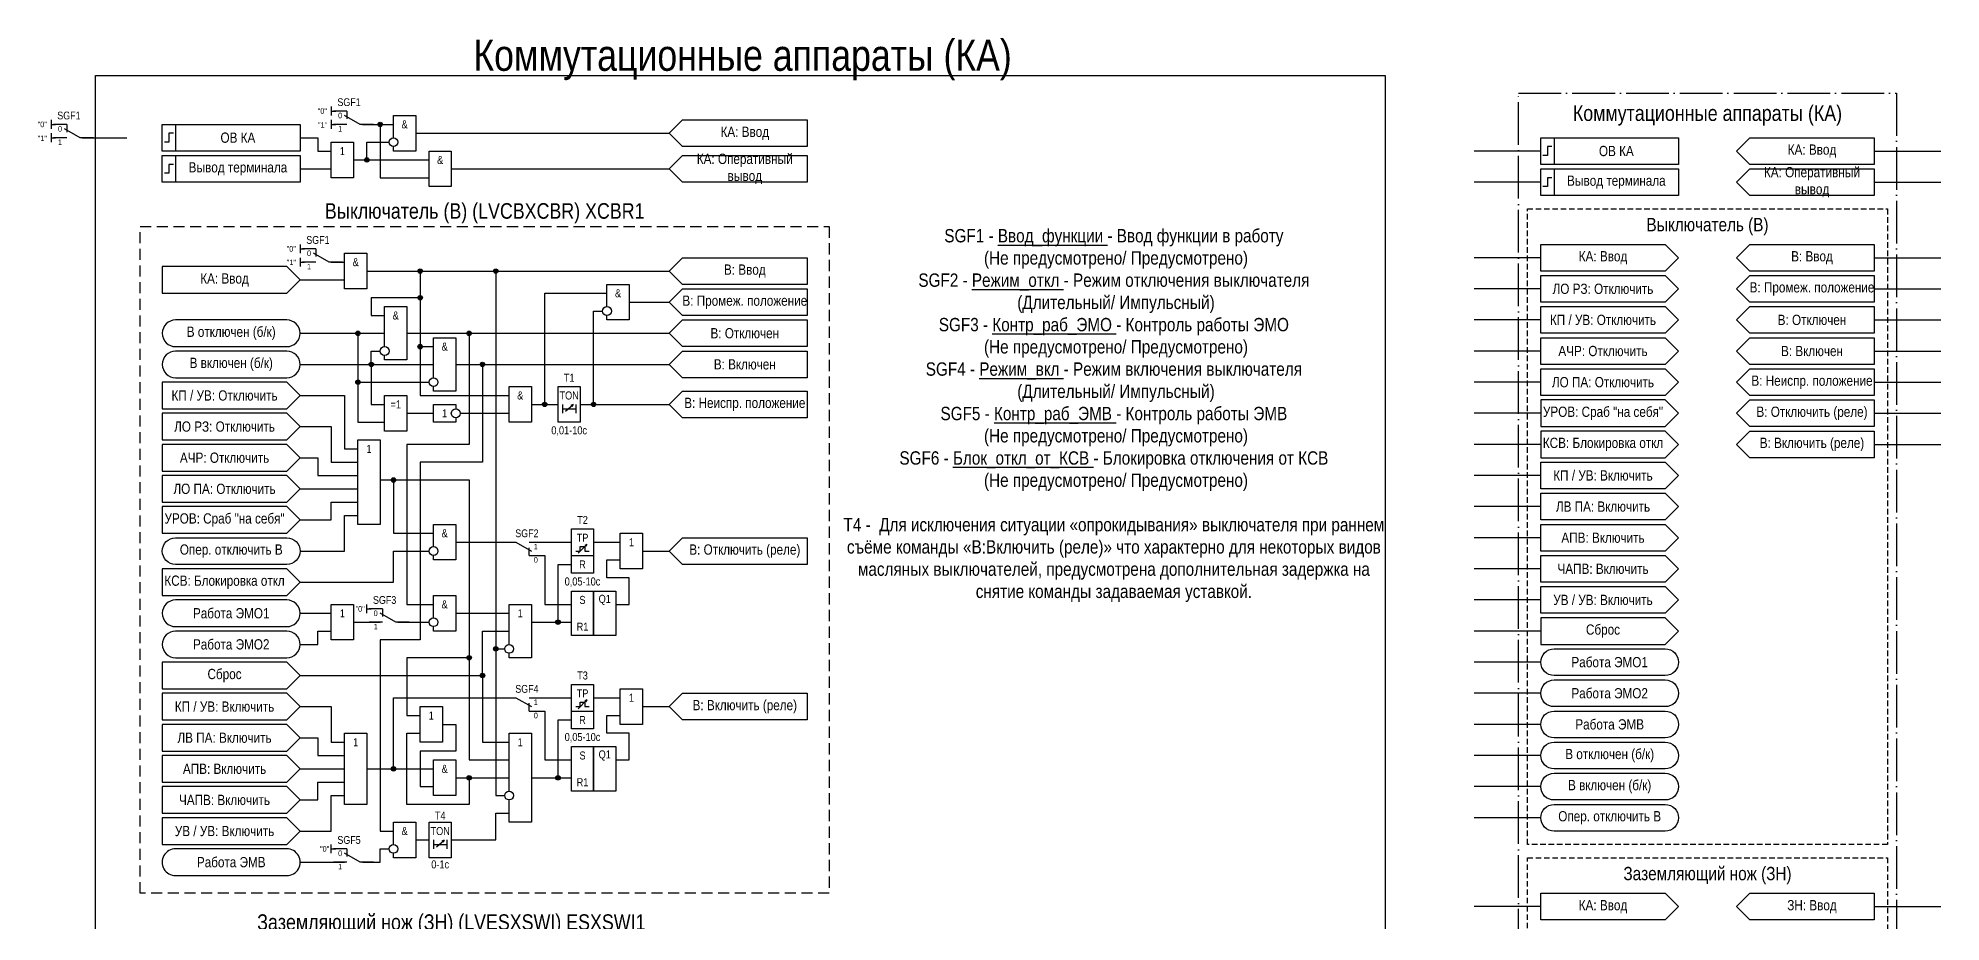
# Model space of a CAD drawing. Header units: millimetres. Extents: x -13 to 415, y 0 to 437.
# Drawn here: x -12.9 to 415, y 238.6 to 437.4 of the extents above; entities that cross this region are included whole.
import ezdxf
from ezdxf.enums import TextEntityAlignment as Align

# ---------------------------------------------------------------- set-up
doc = ezdxf.new("R2010")
doc.units = ezdxf.units.MM
doc.linetypes.add('ACAD_ISO04W100', pattern=[30, 24, -3, 0, -3])
doc.linetypes.add('штриховая2', pattern=[0.375, 0.25, -0.125])
doc.layers.add('TEXT', color=7, linetype='Continuous', lineweight=25)
doc.layers.add('Основная', color=7, linetype='Continuous')
doc.styles.add('2.5_Gost_RD', font='ARIALN.TTF', dxfattribs={"height": 2.5})
doc.styles.add('3.5_Gost_RD', font='ARIALN.TTF', dxfattribs={"height": 3.5})
doc.styles.add('Вывод', font='ARIALN.TTF', dxfattribs={"height": 2.5})
doc.styles.add('Компонент', font='ARIALN.TTF', dxfattribs={"height": 3.5})

# ---------------------------------------------------------------- blocks, each defined once
blk = doc.blocks.new('*U958')
at = {"layer": 'Основная', "color": 0}
blk.add_line((0, 0), (7, 4), dxfattribs=at)
at = {"layer": 'Основная', "ltscale": 0.35}
blk.add_line((6, 6), (6, 2.5), dxfattribs=at)
blk = doc.blocks.new('*U985')
at = {"layer": 'Основная', "color": 0}
for p, q in [((-3, 6), (-9, 6)), ((-3, 0), (-9, 0)), ((9, 0), (3, 0))]:
    blk.add_line(p, q, dxfattribs=at)
at = {"layer": 'Основная', "ltscale": 0.25, "xscale": -1}
blk.add_blockref('*U958', (3, 0), dxfattribs=at)
at = {"layer": 'Основная'}
for tag, height, style, p in [('ОУ', 3.5, 'Компонент', (-2, 10)), ('В1', 2.5, 'Вывод', (-14, 6)), ('В2', 2.5, 'Вывод', (-6, 4)), ('В3', 2.5, 'Вывод', (-6, -2))]:
    blk.add_attdef(tag, text='', height=height, dxfattribs=dict(at, style=style)).set_placement(p, align=Align.MIDDLE_CENTER)
blk = doc.blocks.new('Точка')
at = {"ltscale": 100}
h = blk.add_hatch(color=256, dxfattribs=at)
h.dxf.hatch_style = 1
edge = h.paths.add_edge_path()
edge.add_arc((0, 0), 0.5, 0, 360)
blk.add_circle((0, 0), 0.5, dxfattribs=at)
blk = doc.blocks.new('*U1054')
at = {"layer": 'Основная', "color": 0}
for p, q in [((-3, 6), (-9, 6)), ((-3, 0), (-9, 0)), ((9, 0), (3, 0))]:
    blk.add_line(p, q, dxfattribs=at)
at = {"layer": 'Основная', "ltscale": 0.25, "xscale": -1}
blk.add_blockref('*U958', (3, 0), dxfattribs=at)
at = {"layer": 'Основная'}
for tag, height, style, p in [('ОУ', 3.5, 'Компонент', (-2, 10)), ('В1', 2.5, 'Вывод', (-13, 6)), ('В2', 2.5, 'Вывод', (-6, 4)), ('В3', 2.5, 'Вывод', (-6, -2))]:
    blk.add_attdef(tag, text='', height=height, dxfattribs=dict(at, style=style)).set_placement(p, align=Align.MIDDLE_CENTER)
blk = doc.blocks.new('*U1049')
at = {"layer": 'Основная', "color": 0}
for p, q in [((-9, 0), (-3, 0)), ((3, 6), (9, 6)), ((3, 0), (9, 0))]:
    blk.add_line(p, q, dxfattribs=at)
at = {"layer": 'Основная', "ltscale": 0.25}
blk.add_blockref('*U958', (-3, 0), dxfattribs=at)
at = {"layer": 'Основная'}
for tag, height, style, p in [('В2', 2.5, 'Вывод', (6, 8)), ('В3', 2.5, 'Вывод', (6, 2)), ('В1', 2.5, 'Вывод', (14, 6)), ('ОУ', 3.5, 'Компонент', (2, -4))]:
    blk.add_attdef(tag, text='', height=height, dxfattribs=dict(at, style=style)).set_placement(p, align=Align.MIDDLE_CENTER)

msp = doc.modelspace()

# ---------------------------------------------------------------- linework, layer by layer
at = {"ltscale": 100}
for p, q in [((53, 422), (53, 420)), ((53, 421), (54, 421)), ((53, 419), (53, 417)), ((53, 418), (54, 418)), ((53, 412), (53, 412)), ((325, 412), (310, 412)), ((400, 412), (415, 412)), ((325, 405), (310, 405)), ((400, 405), (415, 405)), ((46, 391), (46, 389)), ((46, 390), (47, 390)), ((46, 388), (46, 386)), ((46, 387), (47, 387)), ((325, 388), (310, 388)), ((400, 388), (415, 388)), ((325, 381), (310, 381)), ((400, 381), (415, 381)), ((325, 374), (310, 374)), ((400, 374), (415, 374)), ((325, 367), (310, 367)), ((400, 367), (415, 367)), ((325, 360), (310, 360)), ((400, 360), (415, 360)), ((109, 355), (109, 355)), ((325, 353), (310, 353)), ((400, 353), (415, 353)), ((400, 346), (415, 346)), ((325, 339), (310, 339)), ((325, 332), (310, 332)), ((108.5, 321.5), (110.5, 323.5)), ((110.5, 323.5), (109.99, 323.25)), ((110.5, 323.5), (110.26, 323.02)), ((325, 325), (310, 325)), ((325, 318), (310, 318)), ((61, 308), (61, 310)), ((61, 309), (62, 309)), ((325, 311), (310, 311)), ((325, 297), (310, 297)), ((108.5, 286.5), (110.5, 288.5)), ((110.5, 288.5), (109.99, 288.25)), ((110.5, 288.5), (110.26, 288.02)), ((325, 290), (310, 290)), ((325, 283), (310, 283)), ((325, 276), (310, 276)), ((325, 269), (310, 269)), ((325, 262), (310, 262)), ((80, 257), (80, 257)), ((53, 254), (53, 256)), ((53, 255), (54, 255)), ((46, 252), (56, 252)), ((325, 242), (310, 242)), ((400, 242), (415, 242))]:
    msp.add_line(p, q, dxfattribs=at)
at = {"color": 6, "ltscale": 100}
for p, q in [((-10, 419), (-10, 417)), ((-10, 418), (-9, 418)), ((-10, 416), (-10, 414)), ((-10, 415), (-9, 415))]:
    msp.add_line(p, q, dxfattribs=at)
at = {"color": 7, "ltscale": 100}
for p, q in [((105.7, 353.46), (107.37, 354.95)), ((107.37, 354.95), (106.85, 354.73)), ((107.37, 354.95), (107.11, 354.48)), ((76.7, 255.46), (78.37, 256.95)), ((78.37, 256.95), (77.85, 256.73)), ((78.37, 256.95), (78.11, 256.48))]:
    msp.add_line(p, q, dxfattribs=at)
at = {"color": 3, "ltscale": 100}
for p, q in [((325, 346), (310, 346)), ((325, 304), (310, 304))]:
    msp.add_line(p, q, dxfattribs=at)
for points in [[(0, 429), (290, 429), (290, 0), (0, 0)], [(325, 349), (325, 343), (353, 343), (356, 346), (353, 349)], [(325, 307), (325, 301), (353, 301), (356, 304), (353, 307)]]:
    msp.add_lwpolyline(points, close=True, dxfattribs=at)
at = {"color": 251, "linetype": 'ACAD_ISO04W100', "lineweight": 30, "ltscale": 0.4, "true_color": 0x58595b}
msp.add_lwpolyline([(320, 425), (405, 425), (405, 123), (320, 123)], close=True, dxfattribs=at)
at = {"ltscale": 100}
for points in [[(67, 415), (67, 420), (72, 420), (72, 412), (67, 412), (67, 413)], [(60, 418), (67, 418)], [(60, 418), (64, 418), (64, 406), (75, 406)], [(72, 416), (129, 416)], [(129, 416), (132, 419), (160, 419), (160, 413), (132, 413), (129, 416)], [(46, 415), (50, 415), (50, 412), (53, 412)], [(58, 410), (61, 410), (61, 414), (66, 414)], [(129, 408), (132, 411), (160, 411), (160, 405), (132, 405), (129, 408)], [(369, 412), (372, 415), (400, 415), (400, 409), (372, 409), (369, 412)], [(46, 408), (53, 408)], [(58, 410), (75, 410)], [(80, 408), (129, 408)], [(369, 405), (372, 408), (400, 408), (400, 402), (372, 402), (369, 405)], [(369, 388), (372, 391), (400, 391), (400, 385), (372, 385), (369, 388)], [(53, 387), (56, 387)], [(129, 385), (132, 388), (160, 388), (160, 382), (132, 382), (129, 385)], [(46, 383), (56, 383)], [(61, 385), (129, 385)], [(61, 385), (90, 385), (90, 300), (92, 300)], [(61, 385), (90, 385), (90, 267), (92, 267)], [(61, 385), (73, 385), (73, 379), (62, 379), (62, 375), (65, 375)], [(61, 385), (73, 385), (73, 368), (76, 368)], [(61, 385), (73, 385), (73, 357), (93, 357)], [(115, 377), (115, 382), (120, 382), (120, 374), (115, 374), (115, 375)], [(129, 378), (132, 381), (160, 381), (160, 375), (132, 375), (129, 378)], [(65, 368), (65, 377), (70, 377), (70, 365), (65, 365), (65, 366)], [(98, 355), (101, 355), (101, 380), (115, 380)], [(120, 378), (129, 378)], [(109, 355), (112, 355), (112, 376), (114, 376)], [(129, 371), (132, 374), (160, 374), (160, 368), (132, 368), (129, 371)], [(46, 371), (65, 371)], [(46, 371), (59, 371), (59, 360), (75, 360)], [(46, 371), (59, 371), (59, 351), (65, 351)], [(70, 371), (84, 371), (84, 346), (70, 346), (70, 310), (76, 310)], [(70, 371), (129, 371)], [(76, 361), (76, 370), (81, 370), (81, 358), (76, 358), (76, 359)], [(46, 364), (62, 364), (62, 367), (64, 367)], [(46, 364), (76, 364)], [(46, 364), (62, 364), (62, 355), (65, 355)], [(81, 364), (87, 364), (87, 342), (73, 342), (73, 302), (64, 302), (64, 259), (67, 259)], [(81, 364), (129, 364)], [(129, 364), (132, 367), (160, 367), (160, 361), (132, 361), (129, 364)], [(46, 357), (56, 357), (56, 345), (59, 345)], [(129, 355), (132, 358), (160, 358), (160, 352), (132, 352), (129, 355)], [(70, 353), (76, 353)], [(81, 352), (81, 351), (76, 351), (76, 355), (81, 355), (81, 354)], [(82, 353), (93, 353)], [(98, 355), (104, 355)], [(105, 355), (105, 353)], [(105, 354), (108, 354)], [(108, 355), (108, 353)], [(109, 355), (129, 355)], [(46, 350), (53, 350), (53, 342), (59, 342)], [(46, 343), (50, 343), (50, 339), (59, 339)], [(46, 336), (59, 336)], [(64, 338), (84, 338), (84, 298), (70, 298), (70, 285), (73, 285)], [(64, 338), (84, 338), (84, 275), (93, 275)], [(64, 338), (67, 338), (67, 326), (76, 326)], [(46, 329), (53, 329), (53, 333), (59, 333)], [(46, 322), (56, 322), (56, 330), (59, 330)], [(76, 323), (76, 328), (81, 328), (81, 320), (76, 320), (76, 321)], [(46, 315), (67, 315), (67, 322), (75, 322)], [(81, 324), (94, 324)], [(98, 324), (107, 324)], [(98, 321), (101, 321), (101, 310), (107, 310)], [(108, 322), (109, 322), (109, 323), (110, 323), (110, 322), (111, 322)], [(112, 324), (118, 324)], [(123, 322), (129, 322)], [(129, 322), (132, 325), (160, 325), (160, 319), (132, 319), (129, 322)], [(98, 306), (104, 306), (104, 319), (107, 319)], [(117, 310), (120, 310), (120, 316), (115, 316), (115, 320), (118, 320)], [(76, 307), (76, 312), (81, 312), (81, 304), (76, 304), (76, 305)], [(93, 301), (93, 310), (98, 310), (98, 298), (93, 298), (93, 299)], [(46, 308), (53, 308)], [(46, 301), (50, 301), (50, 304), (53, 304)], [(46, 294), (87, 294), (87, 304), (93, 304)], [(58, 306), (64, 306)], [(68, 306), (75, 306)], [(81, 308), (93, 308)], [(98, 306), (107, 306)], [(46, 294), (87, 294), (87, 279), (93, 279)], [(46, 287), (53, 287), (53, 279), (56, 279)], [(61, 273), (67, 273), (67, 289), (94, 289)], [(98, 289), (107, 289)], [(108, 287), (109, 287), (109, 288), (110, 288), (110, 287), (111, 287)], [(112, 289), (118, 289)], [(123, 287), (129, 287)], [(129, 287), (132, 290), (160, 290), (160, 284), (132, 284), (129, 287)], [(78, 283), (81, 283), (81, 277), (73, 277), (73, 269), (76, 269)], [(98, 286), (101, 286), (101, 275), (107, 275)], [(98, 271), (104, 271), (104, 284), (107, 284)], [(117, 275), (120, 275), (120, 281), (115, 281), (115, 285), (118, 285)], [(46, 280), (50, 280), (50, 276), (56, 276)], [(81, 271), (84, 271), (84, 265), (70, 265), (70, 281), (73, 281)], [(93, 268), (93, 281), (98, 281), (98, 261), (93, 261), (93, 266)], [(46, 273), (56, 273)], [(46, 266), (50, 266), (50, 270), (56, 270)], [(61, 273), (76, 273)], [(81, 271), (93, 271)], [(98, 271), (107, 271)], [(46, 259), (53, 259), (53, 267), (56, 267)], [(80, 257), (90, 257), (90, 263), (93, 263)], [(67, 256), (67, 261), (72, 261), (72, 253), (67, 253), (67, 254)], [(72, 257), (75, 257)], [(76, 257), (76, 255)], [(79, 257), (79, 255)], [(60, 252), (64, 252), (64, 255), (66, 255)], [(76, 256), (79, 256)], [(369, 242), (372, 245), (400, 245), (400, 239), (372, 239), (369, 242)]]:
    msp.add_lwpolyline(points, dxfattribs=at)
for points in [[(15, 418), (46, 418), (46, 412), (15, 412)], [(15, 418), (18, 418), (18, 412), (15, 412)], [(15, 411), (46, 411), (46, 405), (15, 405)], [(15, 411), (18, 411), (18, 405), (15, 405)], [(53, 414), (58, 414), (58, 406), (53, 406)], [(75, 412), (80, 412), (80, 404), (75, 404)], [(325, 415), (328, 415), (328, 409), (325, 409)], [(325, 415), (356, 415), (356, 409), (325, 409)], [(325, 408), (328, 408), (328, 402), (325, 402)], [(325, 408), (356, 408), (356, 402), (325, 402)], [(353, 385), (325, 385), (325, 391), (353, 391), (356, 388)], [(15, 386), (15, 380), (43, 380), (46, 383), (43, 386)], [(56, 389), (61, 389), (61, 381), (56, 381)], [(353, 378), (325, 378), (325, 384), (353, 384), (356, 381)], [(400, 378), (372, 378), (369, 381), (372, 384), (400, 384)], [(353, 371), (325, 371), (325, 377), (353, 377), (356, 374)], [(372, 377), (400, 377), (400, 371), (372, 371), (369, 374)], [(353, 364), (325, 364), (325, 370), (353, 370), (356, 367)], [(372, 370), (400, 370), (400, 364), (372, 364), (369, 367)], [(15, 360), (15, 354), (43, 354), (46, 357), (43, 360)], [(353, 357), (325, 357), (325, 363), (353, 363), (356, 360)], [(372, 363), (400, 363), (400, 357), (372, 357), (369, 360)], [(65, 357), (70, 357), (70, 349), (65, 349)], [(93, 359), (98, 359), (98, 351), (93, 351)], [(104, 359), (109, 359), (109, 351), (104, 351)], [(325, 356), (325, 350), (353, 350), (356, 353), (353, 356)], [(372, 356), (400, 356), (400, 350), (372, 350), (369, 353)], [(15, 353), (15, 347), (43, 347), (46, 350), (43, 353)], [(59, 347), (64, 347), (64, 328), (59, 328)], [(372, 349), (400, 349), (400, 343), (372, 343), (369, 346)], [(15, 346), (15, 340), (43, 340), (46, 343), (43, 346)], [(15, 339), (15, 333), (43, 333), (46, 336), (43, 339)], [(353, 336), (325, 336), (325, 342), (353, 342), (356, 339)], [(353, 329), (325, 329), (325, 335), (353, 335), (356, 332)], [(15, 332), (15, 326), (43, 326), (46, 329), (43, 332)], [(107, 327), (112, 327), (112, 317), (107, 317)], [(118, 326), (123, 326), (123, 318), (118, 318)], [(353, 322), (325, 322), (325, 328), (353, 328), (356, 325)], [(107, 321), (112, 321), (112, 317), (107, 317)], [(353, 315), (325, 315), (325, 321), (353, 321), (356, 318)], [(15, 318), (15, 312), (43, 312), (46, 315), (43, 318)], [(107, 313), (112, 313), (112, 303), (107, 303)], [(112, 313), (117, 313), (117, 303), (112, 303)], [(353, 308), (325, 308), (325, 314), (353, 314), (356, 311)], [(53, 310), (58, 310), (58, 302), (53, 302)], [(15, 297), (15, 291), (43, 291), (46, 294), (43, 297)], [(107, 292), (112, 292), (112, 282), (107, 282)], [(118, 291), (123, 291), (123, 283), (118, 283)], [(15, 290), (15, 284), (43, 284), (46, 287), (43, 290)], [(73, 287), (78, 287), (78, 279), (73, 279)], [(15, 283), (15, 277), (43, 277), (46, 280), (43, 283)], [(107, 286), (112, 286), (112, 282), (107, 282)], [(56, 281), (61, 281), (61, 265), (56, 265)], [(15, 276), (15, 270), (43, 270), (46, 273), (43, 276)], [(76, 275), (81, 275), (81, 267), (76, 267)], [(107, 278), (112, 278), (112, 268), (107, 268)], [(112, 278), (117, 278), (117, 268), (112, 268)], [(15, 269), (15, 263), (43, 263), (46, 266), (43, 269)], [(15, 262), (15, 256), (43, 256), (46, 259), (43, 262)], [(75, 261), (80, 261), (80, 253), (75, 253)], [(353, 239), (325, 239), (325, 245), (353, 245), (356, 242)]]:
    msp.add_lwpolyline(points, close=True, dxfattribs=at)
at = {"lineweight": 30, "ltscale": 100}
for points in [[(17.5, 416), (16.5, 416), (16.5, 414), (15.5, 414)], [(327.5, 413), (326.5, 413), (326.5, 411), (325.5, 411)], [(17.5, 409), (16.5, 409), (16.5, 407), (15.5, 407)], [(327.5, 406), (326.5, 406), (326.5, 404), (325.5, 404)]]:
    msp.add_lwpolyline(points, dxfattribs=at)
at = {"color": 6, "ltscale": 100}
msp.add_lwpolyline([(-3, 415), (7, 415)], dxfattribs=at)
at = {"linetype": 'штриховая2', "ltscale": 5}
for points in [[(322, 399), (403, 399), (403, 256), (322, 256)], [(322, 253), (403, 253), (403, 194), (322, 194)]]:
    msp.add_lwpolyline(points, close=True, dxfattribs=at)
at = {"linetype": 'штриховая2', "ltscale": 10}
msp.add_lwpolyline([(165, 245), (10, 245), (10, 395), (165, 395)], close=True, dxfattribs=at)
at = {"ltscale": 100}
for points in [[(18, 368), (43, 368, 1), (43, 374), (18, 374, 1)], [(18, 361), (43, 361, 1), (43, 367), (18, 367, 1)], [(18, 319, -1), (18, 325), (43, 325, -1), (43, 319)], [(18, 305), (43, 305, 1), (43, 311), (18, 311, 1)], [(18, 298), (43, 298, 1), (43, 304), (18, 304, 1)], [(328, 294, -1), (328, 300), (353, 300, -1), (353, 294)], [(328, 287, -1), (328, 293), (353, 293, -1), (353, 287)], [(328, 280, -1), (328, 286), (353, 286, -1), (353, 280)], [(328, 273, -1), (328, 279), (353, 279, -1), (353, 273)], [(328, 266, -1), (328, 272), (353, 272, -1), (353, 266)], [(328, 259, -1), (328, 265), (353, 265, -1), (353, 259)], [(18, 249), (43, 249, 1.013985), (43, 255), (18, 255, 1.013985)]]:
    msp.add_lwpolyline(points, format="xyb", close=True, dxfattribs=at)
for centre in [(67, 414), (81, 353), (76, 322), (76, 306), (67, 255)]:
    msp.add_circle(centre, 1)
for centre in [(115, 376), (65, 367), (76, 360), (93, 300), (93, 267)]:
    msp.add_circle(centre, 1, dxfattribs=at)

# ---------------------------------------------------------------- block references
for p in [(64, 418), (61, 410), (73, 385), (90, 385), (73, 379), (67, 338), (104, 306), (90, 300), (84, 298), (67, 273), (84, 271), (104, 271)]:
    msp.add_blockref('Точка', p, dxfattribs=at)
at = {"color": 2, "ltscale": 100}
for p in [(59, 371), (73, 368), (84, 371), (62, 364), (87, 364), (59, 360), (101, 355), (112, 355), (87, 294)]:
    msp.add_blockref('Точка', p, dxfattribs=at)
at = {"ltscale": 100, "xscale": 0.5, "yscale": 0.5, "zscale": 0.5}
msp.add_blockref('*U1054', (66, 306), dxfattribs=at).add_auto_attribs({'ОУ': 'SGF3', 'В1': '"0"', 'В2': '0', 'В3': '1'})
at = {"layer": 'Основная', "ltscale": 0.25, "xscale": 0.5, "yscale": 0.5, "zscale": 0.5}
for name, p, values in [('*U985', (58, 418), {'ОУ': 'SGF1', 'В1': '"0"', 'В2': '0', 'В3': '1'}), ('*U985', (51, 387), {'ОУ': 'SGF1', 'В1': '"0"', 'В2': '0', 'В3': '1'}), ('*U1054', (58, 252), {'ОУ': 'SGF5', 'В1': '"0"', 'В2': '0', 'В3': '1'})]:
    msp.add_blockref(name, p, dxfattribs=at).add_auto_attribs(values)
at = {"layer": 'Основная', "color": 6, "ltscale": 0.25, "xscale": 0.5, "yscale": 0.5, "zscale": 0.5}
msp.add_blockref('*U985', (-5, 415), dxfattribs=at).add_auto_attribs({'ОУ': 'SGF1', 'В1': '"0"', 'В2': '0', 'В3': '1'})
at = {"layer": 'Основная', "ltscale": 0.25}
ref = msp.add_blockref('*U1049', (96, 324), dxfattribs=dict(at, xscale=-0.5, yscale=0.5, zscale=0.5, rotation=180))
ref.add_attrib('ОУ', 'SGF2', dxfattribs={"height": 1.75, "style": 'Компонент'}).set_placement((97, 326), align=Align.MIDDLE_CENTER)
ref.add_attrib('В2', '0', dxfattribs={"height": 1.25, "style": 'Вывод'}).set_placement((99, 320), align=Align.MIDDLE_CENTER)
ref.add_attrib('В3', '1', dxfattribs={"height": 1.25, "style": 'Вывод'}).set_placement((99, 323), align=Align.MIDDLE_CENTER)
ref = msp.add_blockref('*U1049', (96, 289), dxfattribs=dict(at, xscale=-0.5, yscale=0.5, zscale=0.5, rotation=180))
ref.add_attrib('ОУ', 'SGF4', dxfattribs={"height": 1.75, "style": 'Компонент'}).set_placement((97, 291), align=Align.MIDDLE_CENTER)
ref.add_attrib('В2', '0', dxfattribs={"height": 1.25, "style": 'Вывод'}).set_placement((99, 285), align=Align.MIDDLE_CENTER)
ref.add_attrib('В3', '1', dxfattribs={"height": 1.25, "style": 'Вывод'}).set_placement((99, 288), align=Align.MIDDLE_CENTER)

# ---------------------------------------------------------------- texts
at = {"ltscale": 100, "attachment_point": 5}
for s, insert, char_height, width, style in [('{\\C3;Коммутационные аппараты (КА)}', (145.5, 432.5), 7, 289, '3.5_Gost_RD'), ('&', (69.5, 418), 1.8, 5, '2.5_Gost_RD'), ('КА: Ввод', (146, 416), 2.3, 28, '2.5_Gost_RD'), ('1', (55.5, 412), 1.8, 5, '2.5_Gost_RD'), ('&', (77.5, 410), 1.8, 5, '2.5_Gost_RD'), ('КА: Оперативный вывод', (146, 408), 2.3, 28, '2.5_Gost_RD'), ('КА: Ввод', (386, 412), 2.3, 28, '2.5_Gost_RD'), ('КА: Оперативный вывод', (386, 405), 2.3, 28, '2.5_Gost_RD'), ('В: Ввод', (386, 388), 2.3, 28, '2.5_Gost_RD'), ('&', (58.5, 387), 1.8, 5, '2.5_Gost_RD'), ('В: Ввод', (146, 385), 2.3, 28, '2.5_Gost_RD'), ('&', (117.5, 380), 1.8, 5, '2.5_Gost_RD'), ('ЛО РЗ: Отключить', (339, 381), 2.3, 28, '2.5_Gost_RD'), ('В: Промеж. положение', (386, 381), 2.3, 28, '2.5_Gost_RD'), ('&', (67.5, 375), 1.8, 5, '2.5_Gost_RD'), ('КП / УВ: Отключить', (339, 374), 2.3, 28, '2.5_Gost_RD'), ('В: Отключен', (386, 374), 2.3, 28, '2.5_Gost_RD'), ('&', (78.5, 368), 1.8, 5, '2.5_Gost_RD'), ('АЧР: Отключить', (339, 367), 2.3, 28, '2.5_Gost_RD'), ('В: Включен', (386, 367), 2.3, 28, '2.5_Gost_RD'), ('T1', (106.5, 361), 1.8, 5, '2.5_Gost_RD'), ('ЛО ПА: Отключить', (339, 360), 2.3, 28, '2.5_Gost_RD'), ('В: Неиспр. положение', (386, 360), 2.3, 28, '2.5_Gost_RD'), ('=1', (67.5, 355), 1.8, 5, '2.5_Gost_RD'), ('&', (95.5, 357), 1.8, 5, '2.5_Gost_RD'), ('TON', (106.5, 357), 1.8, 5, '2.5_Gost_RD'), ('1', (78.5, 353), 1.8, 5, '2.5_Gost_RD'), ('В: Отключить (реле)', (386, 353), 2.3, 28, '2.5_Gost_RD'), ('0,01-10с', (106.5, 349), 1.8, 5, '2.5_Gost_RD'), ('В: Включить (реле)', (386, 346), 2.3, 28, '2.5_Gost_RD'), ('1', (61.5, 345), 1.8, 5, '2.5_Gost_RD'), ('КП / УВ: Включить', (339, 339), 2.3, 28, '2.5_Gost_RD'), ('T2', (109.5, 329), 1.8, 5, '2.5_Gost_RD'), ('ЛВ ПА: Включить', (339, 332), 2.3, 28, '2.5_Gost_RD'), ('&', (78.5, 326), 1.8, 5, '2.5_Gost_RD'), ('TP', (109.5, 325), 1.8, 5, '2.5_Gost_RD'), ('АПВ: Включить', (339, 325), 2.3, 28, '2.5_Gost_RD'), ('Опер. отключить В', (30.5, 322), 2.3, 31, '2.5_Gost_RD'), ('1', (120.5, 324), 1.8, 5, '2.5_Gost_RD'), ('R', (109.5, 319), 1.8, 5, '2.5_Gost_RD'), ('ЧАПВ: Включить', (339, 318), 2.3, 28, '2.5_Gost_RD'), ('0,05-10с', (109.5, 315), 1.8, 5, '2.5_Gost_RD'), ('1', (55.5, 308), 1.8, 5, '2.5_Gost_RD'), ('&', (78.5, 310), 1.8, 5, '2.5_Gost_RD'), ('1', (95.5, 308), 1.8, 5, '2.5_Gost_RD'), ('S', (109.5, 311), 1.8, 5, '2.5_Gost_RD'), ('Q1', (114.5, 311), 1.8, 5, '2.5_Gost_RD'), ('УВ / УВ: Включить', (339, 311), 2.3, 28, '2.5_Gost_RD'), ('R1', (109.5, 305), 1.8, 5, '2.5_Gost_RD'), ('Работа ЭМО1', (340.5, 297), 2.3, 31, '2.5_Gost_RD'), ('T3', (109.5, 294), 1.8, 5, '2.5_Gost_RD'), ('Работа ЭМО2', (340.5, 290), 2.3, 31, '2.5_Gost_RD'), ('TP', (109.5, 290), 1.8, 5, '2.5_Gost_RD'), ('1', (120.5, 289), 1.8, 5, '2.5_Gost_RD'), ('1', (75.5, 285), 1.8, 5, '2.5_Gost_RD'), ('R', (109.5, 284), 1.8, 5, '2.5_Gost_RD'), ('Работа ЭМВ', (340.5, 283), 2.3, 31, '2.5_Gost_RD'), ('1', (58.5, 279), 1.8, 5, '2.5_Gost_RD'), ('1', (95.5, 279), 1.8, 5, '2.5_Gost_RD'), ('0,05-10с', (109.5, 280), 1.8, 5, '2.5_Gost_RD'), ('&', (78.5, 273), 1.8, 5, '2.5_Gost_RD'), ('S', (109.5, 276), 1.8, 5, '2.5_Gost_RD'), ('Q1', (114.5, 276), 1.8, 5, '2.5_Gost_RD'), ('В отключен (б/к)', (340.5, 276), 2.3, 31, '2.5_Gost_RD'), ('R1', (109.5, 270), 1.8, 5, '2.5_Gost_RD'), ('В включен (б/к)', (340.5, 269), 2.3, 31, '2.5_Gost_RD'), ('T4', (77.5, 262.5), 1.8, 5, '2.5_Gost_RD'), ('Опер. отключить В', (340.5, 262), 2.3, 31, '2.5_Gost_RD'), ('&', (69.5, 259), 1.8, 5, '2.5_Gost_RD'), ('TON', (77.5, 259), 1.8, 5, '2.5_Gost_RD'), ('0-1с', (77.5, 251.5), 1.8, 5, '2.5_Gost_RD'), ('ЗН: Ввод', (386, 242), 2.3, 28, '2.5_Gost_RD')]:
    msp.add_mtext(s, dxfattribs=dict(at, insert=insert, char_height=char_height, width=width, style=style))
at = {"color": 30, "ltscale": 100, "true_color": 0xf7941d, "attachment_point": 5, "style": '3.5_Gost_RD'}
for s, insert, char_height, width in [('Коммутационные аппараты (КА)', (362.5, 420), 3.5, 85), ('Выключатель (В)', (362.5, 395), 3, 81), ('Заземляющий нож (ЗН)', (362.5, 249), 3, 81)]:
    msp.add_mtext(s, dxfattribs=dict(at, insert=insert, char_height=char_height, width=width))
at = {"color": 6, "ltscale": 100, "insert": (-13, 415.5), "char_height": 1.25, "attachment_point": 1, "style": '3.5_Gost_RD'}
msp.add_mtext_dynamic_manual_height_columns('"1"', width=2, gutter_width=17.5, heights=[0], dxfattribs=at)
at = {"color": 0, "ltscale": 100, "char_height": 2.3, "width": 28, "attachment_point": 5, "style": '2.5_Gost_RD'}
for s, insert in [('{\\C256;ОВ КА}', (32, 415)), ('{\\C256;ОВ КА}', (342, 412)), ('{\\C256;Вывод терминала}', (32, 408)), ('{\\C256;Вывод терминала}', (342, 405)), ('{\\C256;КА: Ввод}', (339, 388)), ('{\\C256;КА: Ввод}', (339, 242))]:
    msp.add_mtext(s, dxfattribs=dict(at, insert=insert))
at = {"ltscale": 100, "char_height": 1.25, "attachment_point": 1, "style": '3.5_Gost_RD'}
for insert in [(50, 418.5), (43, 387.6)]:
    msp.add_mtext_dynamic_manual_height_columns('"1"', width=2, gutter_width=17.5, heights=[0], dxfattribs=dict(at, insert=insert))
at = {"color": 30, "ltscale": 100, "attachment_point": 5, "style": '3.5_Gost_RD'}
for s, insert, char_height, width in [('Выключатель (В) (LVCBXCBR) {\\C6;XCBR1}', (87.5, 398), 3.5, 155), ('SGF1 - {\\LВвод_функции} - Ввод функции в работу \\P^I(Не предусмотрено/ Предусмотрено)\\PSGF2 - {\\LРежим_откл} - Режим отключения выключателя ^J^I(Длительный/ Импульсный)\\PSGF3 - {\\LКонтр_раб_ЭМО} - Контроль работы ЭМО  \\P^I(Не предусмотрено/ Предусмотрено)\\PSGF4 - {\\LРежим_вкл} - Режим включения выключателя ^J^I(Длительный/ Импульсный)\\PSGF5 - {\\LКонтр_раб_ЭМВ} - Контроль работы ЭМВ \\P^I(Не предусмотрено/ Предусмотрено)\\PSGF6 - {\\LБлок_откл_от_КСВ} - Блокировка отключения от КСВ\\P^I(Не предусмотрено/ Предусмотрено)\\P\\PТ4 - ^IДля исключения ситуации «опрокидывания» выключателя при раннем съёме команды «В:Включить (реле)» что характерно для некоторых видов масляных выключателей, предусмотрена дополнительная задержка на снятие команды задаваемая уставкой.', (229, 352.5), 3, 122), ('Заземляющий нож (ЗН) (LVESXSWI) {\\C6;ESXSWI1}', (80, 238), 3.5, 140)]:
    msp.add_mtext(s, dxfattribs=dict(at, insert=insert, char_height=char_height, width=width))
at = {"layer": 'TEXT', "ltscale": 100, "char_height": 2.3, "attachment_point": 5, "style": '2.5_Gost_RD'}
for s, insert, width in [('КА: Ввод', (29, 383), 28), ('В: Промеж. положение', (146, 378), 28), ('В отключен (б/к)', (30.5, 371), 31), ('В: Отключен', (146, 371), 28), ('В включен (б/к)', (30.5, 364), 31), ('В: Включен', (146, 364), 28), ('КП / УВ: Отключить', (29, 357), 28), ('В: Неиспр. положение', (146, 355), 28), ('ЛО РЗ: Отключить', (29, 350), 28), ('УРОВ: Сраб "на себя"', (339, 353), 28), ('АЧР: Отключить', (29, 343), 28), ('ЛО ПА: Отключить', (29, 336), 28), ('УРОВ: Сраб "на себя"', (29, 329), 28), ('В: Отключить (реле)', (146, 322), 28), ('КСВ: Блокировка откл', (29, 315), 28), ('Работа ЭМО1', (30.5, 308), 31), ('Работа ЭМО2', (30.5, 301), 31), ('Сброс', (29, 294), 28), ('КП / УВ: Включить', (29, 287), 28), ('В: Включить (реле)', (146, 287), 28), ('ЛВ ПА: Включить', (29, 280), 28), ('АПВ: Включить', (29, 273), 28), ('ЧАПВ: Включить', (29, 266), 28), ('УВ / УВ: Включить', (29, 259), 28), ('Работа ЭМВ', (30.5, 252), 31)]:
    msp.add_mtext(s, dxfattribs=dict(at, insert=insert, width=width))
at = {"layer": 'TEXT', "color": 3, "ltscale": 100, "char_height": 2.3, "width": 28, "attachment_point": 5, "style": '2.5_Gost_RD'}
for s, insert in [('КСВ: Блокировка откл', (339, 346)), ('Сброс', (339, 304))]:
    msp.add_mtext(s, dxfattribs=dict(at, insert=insert))

doc.saveas('drawing.dxf')
